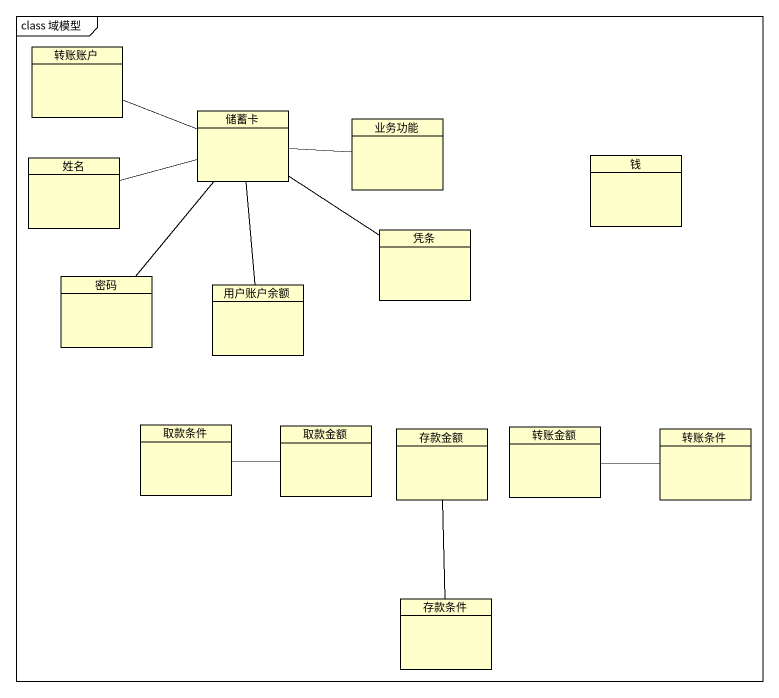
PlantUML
@startuml
mainframe class 域模型
hide circle
hide empty members
class 转账账户
class 储蓄卡
class 业务功能
class 姓名
class 钱
class 凭条
class 密码
class 用户账户余额
class 取款条件
class 取款金额
class 存款金额
class 转账金额
class 转账条件
class 存款条件
转账账户 -right- 储蓄卡
业务功能 -left- 储蓄卡
姓名 -right- 储蓄卡
凭条 -up- 储蓄卡
密码 -up- 储蓄卡
用户账户余额 -up- 储蓄卡
取款条件 -right- 取款金额
转账条件 -left- 转账金额
存款条件 -up- 存款金额
@enduml
